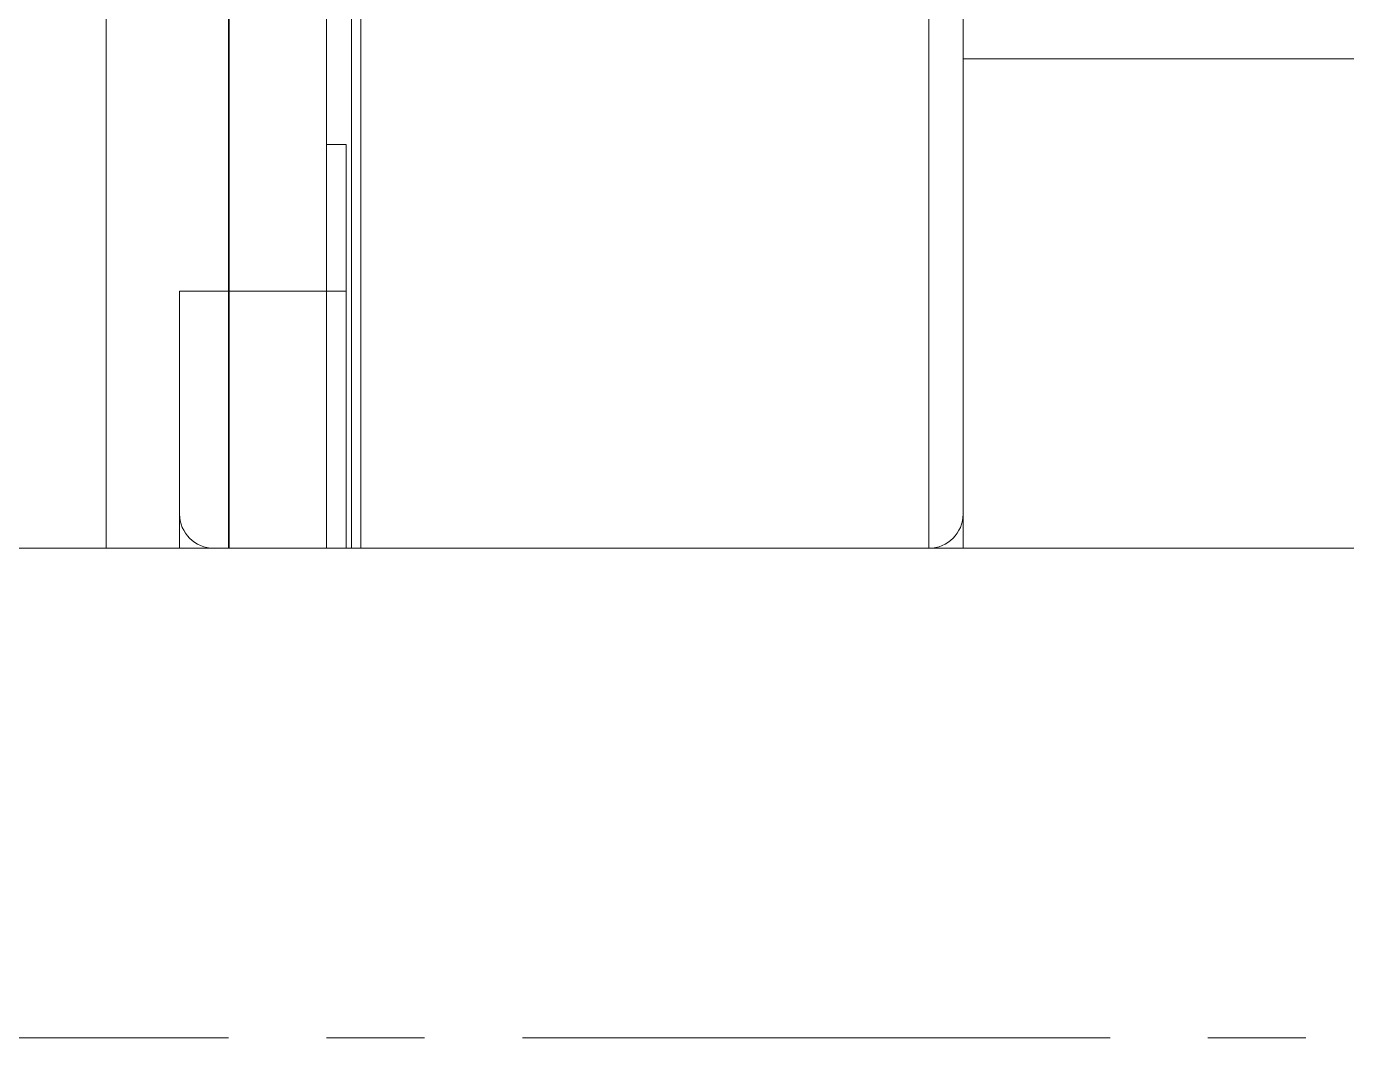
# Model space of a CAD drawing. Header units: millimetres. Extents: x -50460 to 50460, y -35640 to 35640.
# Drawn here: x -35184.37 to -35157.41, y 21186.68 to 21207.61 of the extents above; entities that cross this region are included whole.
import ezdxf

# ---------------------------------------------------------------- set-up
doc = ezdxf.new("R2010")
doc.units = ezdxf.units.MM
doc.set_wipeout_variables(frame=1)
doc.linetypes.add('点画线', pattern=[18, 12, -2, 2, -2])
for name, color, linetype, lineweight in [('EB0', 7, 'Continuous', 15), ('中心线层', 1, '点画线', 18), ('尺寸线层', 4, 'Continuous', 18), ('粗实线层', 7, 'Continuous', 15), ('粗实线层_1', 7, 'Continuous', 15)]:
    doc.layers.add(name, color=color, linetype=linetype, lineweight=lineweight)

# ---------------------------------------------------------------- blocks, each defined once
blk = doc.blocks.new('*X891')
at = {"layer": '粗实线层'}
blk.add_line((12, -10), (12, -177), dxfattribs=at)
blk = doc.blocks.new('*X888')
at = {"layer": '中心线层'}
blk.add_line((1.42, -178), (27.42, -178), dxfattribs=at)
at = {"layer": '粗实线层_1'}
blk.add_blockref('*X891', (9, -39.5), dxfattribs=at)
blk = doc.blocks.new('*X893')
at = {"layer": '中心线层', "linetype": '点画线', "lineweight": 18}
for p, q in [((0, -42.5), (3.4, -42.5)), ((0, -42.5), (1, -42.5)), ((0.7, -42.5), (0, -42.5)), ((0.7, -42.5), (0, -42.5)), ((0.7, -42.5), (15.3, -42.5)), ((0.7, -42.5), (15.3, -42.5)), ((1, -42.5), (3.4, -42.5)), ((1, -42.5), (3.7, -42.5)), ((1, -42.5), (3.7, -42.5)), ((1.01, -42.5), (3.51, -42.5)), ((1.01, -42.5), (3.51, -42.5)), ((3.51, -42.5), (73.49, -42.5)), ((3.51, -42.5), (73.49, -42.5)), ((16, -42.5), (15.3, -42.5)), ((16, -42.5), (15.3, -42.5)), ((15.3, -42.5), (16, -42.5)), ((15.3, -42.5), (16, -42.5)), ((15.3, -42.5), (16, -42.5)), ((15.3, -42.5), (16, -42.5)), ((16, -42.5), (61, -42.5)), ((16, -42.5), (61, -42.5))]:
    blk.add_line(p, q, dxfattribs=at)
at = {"layer": '粗实线层'}
for p, q in [((3.51, -42.5), (3.51, 0)), ((3.51, 0), (3.51, -42.5)), ((1.01, -42.5), (1.01, -2.5)), ((1, -42.5), (1, -10.85)), ((3.7, -42.5), (3.7, -19)), ((15.3, -19), (15.3, -42.5)), ((16, -42.5), (16, -19)), ((3, -42.5), (3, -19.7)), ((16, -42.5), (16, -22.5)), ((16, -22.5), (61, -22.5)), ((3, -24.25), (3.4, -24.25)), ((3.4, -42.5), (3.4, -24.25)), ((0, -42.5), (0, -27.25)), ((0, -27.25), (1, -27.25)), ((1, -27.25), (3.4, -27.25)), ((0.7, -32.5), (0.7, -42.5)), ((0.7, -32.5), (15.3, -32.5)), ((15.3, -32.5), (15.3, -42.5)), ((0, -57.75), (0, -42.5)), ((0.7, -42.5), (0.7, -52.5)), ((1, -42.5), (1.01, -42.5)), ((1, -42.764), (1, -42.5)), ((1, -42.5), (1.01, -42.5)), ((1.01, -42.5), (1.01, -82.5)), ((3, -42.5), (3.7, -42.5)), ((3, -42.5), (3, -65.3)), ((3, -42.5), (3.7, -42.5)), ((3, -42.5), (3.4, -42.5)), ((3, -42.5), (3.4, -42.5)), ((3.4, -60.75), (3.4, -42.5)), ((3.51, -42.5), (3.51, -85)), ((3.51, -85), (3.51, -42.5)), ((3.7, -66), (3.7, -42.5)), ((15.3, -42.5), (15.3, -52.5)), ((15.3, -42.5), (15.3, -66)), ((16, -62.5), (16, -42.5)), ((16, -66), (16, -42.5)), ((1, -44.018), (1, -42.764))]:
    blk.add_line(p, q, dxfattribs=at)
for centre, start, end in [((0.7, -31.8), 180.0004, 270), ((15.3, -31.8), 270, 0)]:
    blk.add_arc(centre, 0.7, start, end, dxfattribs=at)
blk = doc.blocks.new('*X895')
at = {"layer": 'EB0'}
blk.add_line((0, 10), (138.5, 10), dxfattribs=at)
at = {"layer": '中心线层', "linetype": '点画线', "lineweight": 18}
blk.add_line((-15.5, 0), (143, 0), dxfattribs=at)
blk = doc.blocks.new('*X856')
at = {"layer": '粗实线层_1'}
for name, p in [('*X888', (-984, -231.784)), ('*X893', (-961.5, -367.284))]:
    blk.add_blockref(name, p, dxfattribs=at)
blk.add_wipeout([(-835, -409.784), (-835, -401.284), (-835, -401.284), (-836.5, -399.784), (-836.5, -399.784), (-881, -399.784), (-881, -399.784), (-893.5, -399.784), (-893.5, -399.784), (-975, -399.784), (-975, -399.784), (-975, -392.463), (-975, -392.463), (-986.223, -392.463), (-986.223, -392.463), (-986.304, -392.592), (-986.383, -392.723), (-986.46, -392.855), (-986.534, -392.988), (-986.606, -393.123), (-986.674, -393.259), (-986.741, -393.396), (-986.804, -393.535), (-986.865, -393.675), (-986.924, -393.816), (-986.979, -393.958), (-987.032, -394.101), (-987.082, -394.245), (-987.129, -394.39), (-987.174, -394.536), (-987.216, -394.683), (-987.255, -394.83), (-987.291, -394.979), (-987.324, -395.128), (-987.355, -395.277), (-987.382, -395.427), (-987.407, -395.578), (-987.429, -395.729), (-987.448, -395.88), (-987.464, -396.032), (-987.477, -396.184), (-987.487, -396.336), (-987.494, -396.488), (-987.499, -396.641), (-987.5, -396.793), (-987.5, -396.793), (-987.5, -409.784), (-987.5, -409.784), (-987.5, -422.774), (-987.5, -422.774), (-987.499, -422.927), (-987.494, -423.079), (-987.487, -423.232), (-987.477, -423.384), (-987.464, -423.536), (-987.448, -423.688), (-987.429, -423.839), (-987.407, -423.99), (-987.382, -424.141), (-987.355, -424.291), (-987.324, -424.44), (-987.291, -424.589), (-987.255, -424.737), (-987.216, -424.885), (-987.174, -425.032), (-987.129, -425.177), (-987.082, -425.322), (-987.032, -425.467), (-986.979, -425.61), (-986.924, -425.752), (-986.865, -425.893), (-986.804, -426.033), (-986.741, -426.171), (-986.674, -426.309), (-986.606, -426.445), (-986.534, -426.58), (-986.46, -426.713), (-986.383, -426.845), (-986.304, -426.975), (-986.223, -427.104), (-986.223, -427.104), (-975, -427.104), (-975, -427.104), (-975, -419.784), (-975, -419.784), (-893.5, -419.784), (-893.5, -419.784), (-881, -419.784), (-881, -419.784), (-836.5, -419.784), (-836.5, -419.784), (-835, -418.284), (-835, -418.284)]).dxf.layer = '粗实线层_1'
blk.add_blockref('*X895', (-975, -409.784), dxfattribs=at)
blk = doc.blocks.new('*X805')
at = {"layer": '尺寸线层'}
blk.add_blockref('*X856', (-1515, 819.783), dxfattribs=at)

msp = doc.modelspace()

# ---------------------------------------------------------------- block references
at = {"layer": '尺寸线层'}
msp.add_blockref('*X805', (-32704.742, 20776.945), dxfattribs=at)

doc.saveas('drawing.dxf')
